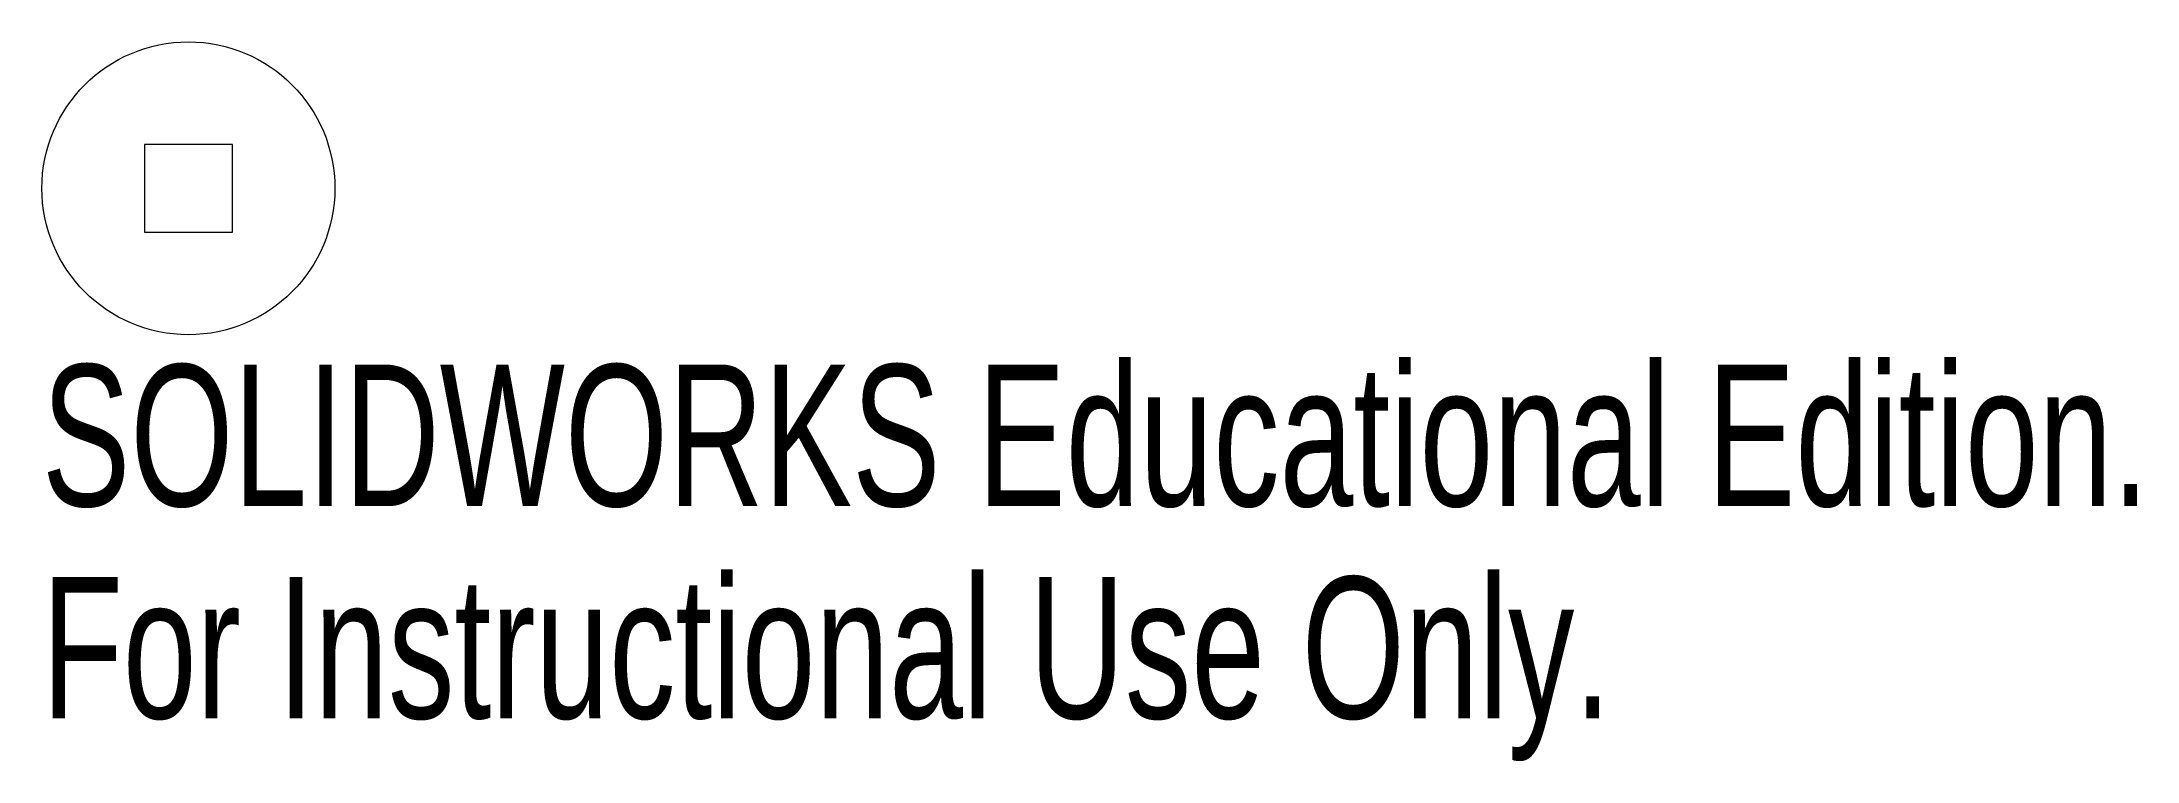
# Model space of a CAD drawing. Header units: millimetres. Extents: x -0.5 to 6.65, y -1.96 to 0.5.
import ezdxf

# ---------------------------------------------------------------- set-up
doc = ezdxf.new("R2010")
doc.units = ezdxf.units.MM
doc.styles.add('SLDTEXTSTYLE0', font='TXT', dxfattribs={"width": 0.7})

msp = doc.modelspace()

# ---------------------------------------------------------------- linework, layer by layer
at = {"color": 7, "linetype": 'Continuous', "lineweight": 15}
for p, q in [((0.15, 0.15), (-0.15, 0.15)), ((-0.15, 0.15), (-0.15, -0.15)), ((0.15, -0.15), (0.15, 0.15)), ((-0.15, -0.15), (0.15, -0.15))]:
    msp.add_line(p, q, dxfattribs=at)
msp.add_circle((0, 0), 0.5, dxfattribs=at)

# ---------------------------------------------------------------- texts
at = {"color": 7, "linetype": 'Continuous', "char_height": 0.483362, "attachment_point": 1, "style": 'SLDTEXTSTYLE0'}
for s, insert in [('SOLIDWORKS Educational Edition.', (-0.5, -0.602)), ('For Instructional Use Only.', (-0.5, -1.327))]:
    msp.add_mtext(s, dxfattribs=dict(at, insert=insert))

doc.saveas('drawing.dxf')
